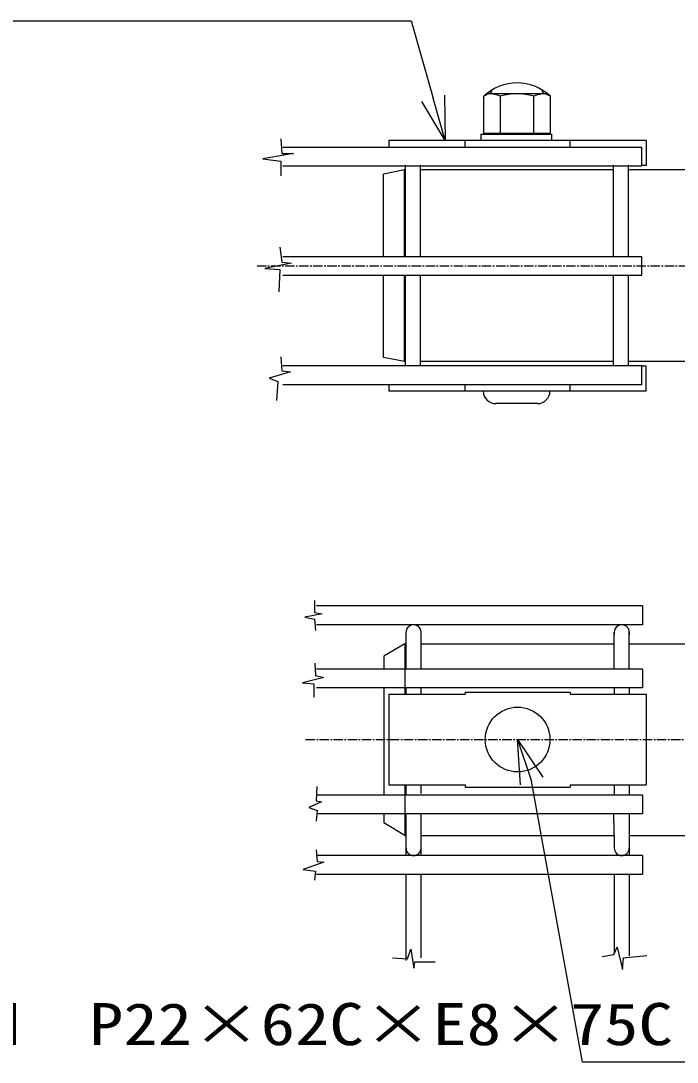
# Model space of a CAD drawing. Units: millimetres, scale not verified. Extents: x -2970 to 2970, y -2100 to 2100.
# Drawn here: x 1144 to 1670, y 534 to 1367 of the extents above; entities that cross this region are included whole.
import ezdxf
from ezdxf.enums import TextEntityAlignment as Align

# ---------------------------------------------------------------- set-up
doc = ezdxf.new("R2010")
doc.units = ezdxf.units.MM
doc.header["$LTSCALE"] = 10
doc.linetypes.add('USER2', pattern=[1.125, 0.75, -0.125, 0.125, -0.125])
for name, color, linetype, lineweight in [('0-0_0', 7, 'Continuous', 25), ('0-1_1', 7, 'Continuous', 25), ('0-3_EXTCNT-L', 1, 'Continuous', 25), ('0-4_2', 7, 'Continuous', 25)]:
    doc.layers.add(name, color=color, linetype=linetype, lineweight=lineweight)
doc.styles.add('ＭＳ ゴシック', font='')
doc.styles.get('ＭＳ ゴシック').set_extended_font_data('MS Gothic')

# ---------------------------------------------------------------- blocks, each defined once
blk = doc.blocks.new('_Open30')
at = {"layer": '0-0_0', "color": 4}
blk.add_line((0, 0), (-10, 0), dxfattribs=at)
blk.add_lwpolyline([(-10, 2.679), (0, 0), (-10, -2.679)], dxfattribs=at)

msp = doc.modelspace()

# ---------------------------------------------------------------- linework, layer by layer
at = {"layer": '0-0_0'}
for p, q in [((1644.92, 1271.47), (1438.92, 1271.47)), ((1438.92, 1271.47), (1438.92, 1265.99)), ((1499.92, 1265.99), (1499.92, 1271.47)), ((1569.04, 1271.47), (1512.37, 1271.47)), ((1583.92, 1265.99), (1583.92, 1271.47)), ((1644.92, 1271.47), (1644.92, 1251.47)), ((1644.92, 1251.47), (1641.94, 1251.47)), ((1451.95, 1094.49), (1451.29, 1094.49)), ((1644.91, 1090.83), (1641.94, 1090.83)), ((1644.91, 1070.83), (1644.91, 1090.83)), ((1438.91, 1076.32), (1438.91, 1070.83)), ((1499.92, 1070.83), (1499.92, 1076.32)), ((1583.91, 1070.83), (1583.91, 1076.32)), ((1644.91, 1070.83), (1438.91, 1070.83)), ((1567.78, 1070.83), (1514.45, 1070.83)), ((1557.83, 1060.9), (1524.4, 1060.9)), ((1619.27, 848.62), (1619.27, 878.04)), ((1631.27, 848.62), (1631.27, 878.04)), ((1451.61, 868.89), (1434.95, 858.89)), ((1451.61, 868.89), (1451.61, 828.53)), ((1438.91, 828.53), (1438.9, 755.93)), ((1438.91, 828.53), (1438.9, 755.93)), ((1438.91, 828.53), (1499.91, 828.53)), ((1438.91, 828.53), (1499.91, 828.53)), ((1499.92, 830.23), (1499.91, 828.53)), ((1499.92, 830.23), (1499.91, 828.53)), ((1499.92, 830.23), (1583.92, 830.23)), ((1499.92, 830.23), (1583.92, 830.23)), ((1583.92, 830.23), (1583.91, 828.53)), ((1583.92, 830.23), (1583.91, 828.53)), ((1583.91, 828.53), (1644.91, 828.53)), ((1583.91, 828.53), (1644.91, 828.53)), ((1644.91, 828.53), (1644.9, 755.93)), ((1644.91, 828.53), (1644.9, 755.93)), ((1438.9, 755.93), (1499.9, 755.93)), ((1438.9, 755.93), (1499.9, 755.93)), ((1451.61, 755.93), (1451.61, 715.56)), ((1499.9, 755.93), (1499.9, 754.23)), ((1499.9, 755.93), (1499.9, 754.23)), ((1499.9, 754.23), (1583.9, 754.23)), ((1499.9, 754.23), (1583.9, 754.23)), ((1583.9, 755.93), (1644.9, 755.93)), ((1583.9, 755.93), (1644.9, 755.93)), ((1583.9, 755.93), (1583.9, 754.23)), ((1583.9, 755.93), (1583.9, 754.23)), ((1451.61, 715.56), (1434.95, 725.56)), ((1451.61, 715.56), (1452.61, 715.56)), ((1464.61, 715.56), (1619.15, 715.56)), ((1631.27, 715.56), (1706.94, 715.56))]:
    msp.add_line(p, q, dxfattribs=at)
msp.add_circle((1541.91, 792.23), 25.89, dxfattribs=at)
for centre, radius, start, end in [((1541.46, 1278.82), 38.59, 46.28845, 133.71123), ((1524.4, 1070.86), 9.95, 180.14714, 269.99984), ((1557.83, 1070.86), 9.95, 269.99984, 359.85295)]:
    msp.add_arc(centre, radius, start, end, dxfattribs=at)
at = {"layer": '0-1_1'}
for p, q in [((1512.37, 1276.47), (1512.37, 1271.47)), ((1512.37, 1276.47), (1569.04, 1276.47)), ((1569.04, 1276.47), (1569.04, 1271.47)), ((1354.06, 1265.99), (1641.29, 1265.99)), ((1641.29, 1250.99), (1641.29, 1265.99)), ((1354.06, 1250.99), (1641.29, 1250.99)), ((1451.95, 1251.58), (1451.95, 1178.65)), ((1463.95, 1251.58), (1463.95, 1178.65)), ((1618.62, 1178.65), (1618.62, 1251.58)), ((1630.62, 1178.65), (1630.62, 1251.58)), ((1451.29, 1247.82), (1434.62, 1244.49)), ((1434.62, 1178.65), (1434.62, 1244.49)), ((1451.29, 1178.65), (1451.29, 1247.82)), ((1618.62, 1247.82), (1463.95, 1247.82)), ((1730.07, 1247.82), (1630.62, 1247.82)), ((1354.06, 1178.65), (1641.29, 1178.65)), ((1641.29, 1163.65), (1641.29, 1178.65)), ((1354.06, 1163.65), (1641.29, 1163.65)), ((1434.62, 1097.82), (1434.62, 1163.65)), ((1451.29, 1094.49), (1451.29, 1163.65)), ((1451.95, 1163.65), (1451.95, 1091.32)), ((1463.95, 1163.65), (1463.95, 1096.95)), ((1618.62, 1094.77), (1618.62, 1163.65)), ((1630.62, 1097.09), (1630.62, 1163.65)), ((1354.06, 1091.32), (1641.29, 1091.32)), ((1451.29, 1094.49), (1434.62, 1097.82)), ((1463.95, 1096.95), (1463.95, 1091.32)), ((1618.62, 1094.49), (1463.95, 1094.49)), ((1618.62, 1091.32), (1618.62, 1094.77)), ((1630.62, 1091.32), (1630.62, 1097.09)), ((1719.43, 1094.49), (1630.62, 1094.49)), ((1641.29, 1076.32), (1641.29, 1091.32)), ((1354.06, 1076.32), (1641.29, 1076.32)), ((1641.94, 899.04), (1381, 899.04)), ((1641.94, 899.04), (1641.94, 884.04)), ((1641.94, 884.04), (1381, 884.04)), ((1452.61, 848.62), (1452.61, 878.04)), ((1452.61, 875.93), (1452.61, 878.04)), ((1464.61, 848.62), (1464.61, 878.05)), ((1464.61, 876.02), (1464.61, 878.04)), ((1619.27, 878.04), (1619.27, 876.02)), ((1631.27, 878.04), (1631.27, 875.93)), ((1451.61, 868.89), (1452.61, 868.89)), ((1464.61, 868.89), (1619.27, 868.89)), ((1631.27, 868.89), (1706.94, 868.89)), ((1434.95, 858.89), (1434.95, 848.62)), ((1452.61, 848.62), (1452.61, 849.59)), ((1464.61, 848.62), (1381, 848.62)), ((1641.94, 848.62), (1464.61, 848.62)), ((1641.94, 848.62), (1641.94, 833.62)), ((1641.94, 833.62), (1381, 833.62)), ((1434.95, 833.62), (1434.95, 747.79)), ((1452.61, 828.53), (1452.61, 833.62)), ((1464.61, 828.53), (1464.61, 833.62)), ((1619.27, 833.62), (1619.27, 828.53)), ((1631.27, 833.62), (1631.27, 828.53)), ((1452.61, 747.79), (1452.61, 755.93)), ((1464.61, 749.02), (1464.61, 755.93)), ((1619.27, 755.93), (1619.27, 747.79)), ((1631.27, 755.93), (1631.27, 747.79)), ((1641.94, 747.79), (1381, 747.79)), ((1434.95, 748.06), (1434.95, 747.79)), ((1641.94, 747.79), (1641.94, 732.79)), ((1641.94, 732.79), (1381, 732.79)), ((1434.95, 732.79), (1434.95, 725.56)), ((1452.61, 699.42), (1452.61, 732.79)), ((1464.61, 699.42), (1464.61, 732.79)), ((1619.03, 725.56), (1619.03, 732.79)), ((1619.03, 725.56), (1619.27, 705.41)), ((1631.27, 732.79), (1631.27, 699.41)), ((1641.94, 699.42), (1381, 699.42)), ((1641.94, 699.41), (1641.94, 684.42)), ((1641.94, 684.41), (1381, 684.41)), ((1452.61, 615.55), (1452.61, 684.41)), ((1464.61, 617.64), (1464.61, 684.41)), ((1619.27, 684.41), (1619.27, 621.39)), ((1631.27, 684.41), (1631.27, 619.3))]:
    msp.add_line(p, q, dxfattribs=at)
at = {"layer": '0-1_1', "color": 4}
for p, q in [((1352.44, 1272.8), (1353.29, 1260.89)), ((1362.65, 1260.89), (1337.97, 1256.63)), ((1353.29, 1260.89), (1362.65, 1260.89)), ((1351.59, 1185.98), (1353.29, 1174.07)), ((1352.44, 1098.31), (1353.29, 1087.25)), ((1360.1, 1086.4), (1343.08, 1081.29)), ((1353.29, 1087.25), (1360.1, 1086.4)), ((1379.23, 903.38), (1379.23, 893.85)), ((1379.23, 893.85), (1385.43, 892.9)), ((1379.23, 888.61), (1380.18, 879.55)), ((1369.7, 837.6), (1378.75, 836.65)), ((1378.75, 836.65), (1378.75, 826.16)), ((1452.61, 747.79), (1452.61, 748.06)), ((1464.61, 747.79), (1464.61, 748.06)), ((1619.27, 748.06), (1619.27, 747.79)), ((1631.27, 748.06), (1631.27, 747.79)), ((1381.61, 735.59), (1380.66, 727.01)), ((1380.66, 704.13), (1381.61, 694.6)), ((1381.61, 694.6), (1386.86, 694.12)), ((1380.18, 686.97), (1379.23, 679.82)), ((1441.86, 617.75), (1453.78, 616.9)), ((1453.78, 616.9), (1456.34, 624.56)), ((1456.34, 624.56), (1458.89, 609.24)), ((1625.72, 608.39), (1626.57, 617.75)), ((1626.57, 617.75), (1645.3, 619.45)), ((1458.89, 609.24), (1459.74, 614.35)), ((1459.74, 614.35), (1475.91, 614.35))]:
    msp.add_line(p, q, dxfattribs=at)
at = {"layer": '0-1_1', "color": 4, "linetype": 'USER2'}
for p, q in [((1333.36, 1171.15), (2228.51, 1171.15)), ((1372.15, 792.23), (2218.32, 792.23))]:
    msp.add_line(p, q, dxfattribs=at)
at = {"layer": '0-1_1', "color": 4}
for points in [[(1337.97, 1256.63), (1352.44, 1254.93), (1352.44, 1243.01)], [(1353.29, 1174.07), (1360.95, 1173.22), (1339.67, 1168.96)], [(1339.67, 1168.96), (1351.59, 1168.11), (1350.74, 1150.23)], [(1343.08, 1081.29), (1349.89, 1078.73), (1349.04, 1063.41)], [(1385.43, 892.9), (1371.6, 890.04), (1379.23, 888.61)], [(1379.71, 853.33), (1380.18, 843.32), (1386.86, 841.89), (1369.7, 837.6)], [(1381.14, 754.66), (1380.66, 743.22), (1384.95, 742.27)], [(1384.95, 742.27), (1374.94, 737.98), (1381.61, 735.59)], [(1386.86, 694.12), (1370.17, 688.4), (1380.18, 686.97)], [(1609.55, 618.6), (1618.91, 620.31), (1621.46, 626.26), (1625.72, 608.39)]]:
    msp.add_lwpolyline(points, dxfattribs=at)
at = {"layer": '0-1_1'}
for centre, radius, start, end in [((1518.34, 1312.11), 3.33, 269.99984, 351.77771), ((1564.53, 1312.11), 3.33, 188.21078, 269.9999), ((1458.61, 878.04), 6, 90, 179.99992), ((1458.61, 878.04), 6, 0, 90), ((1625.27, 878.04), 6, 90, 179.99992), ((1625.27, 878.04), 6, 0, 90), ((1458.61, 705.41), 6, 179.99992, 270), ((1458.61, 705.42), 6, 270, 0), ((1625.27, 705.41), 6, 179.99992, 270), ((1625.27, 705.41), 6, 270, 0)]:
    msp.add_arc(centre, radius, start, end, dxfattribs=at)
at = {"layer": '0-3_EXTCNT-L', "color": 4}
for points in [[(945.98, 1367.08), (1456.65, 1367.08), (1474.25, 1305.14)], [(2369.5, 534.17), (1593.72, 534.17), (1553.07, 759.05)]]:
    msp.add_lwpolyline(points, dxfattribs=at)
at = {"layer": '0-4_2'}
for p, q in [((1518.49, 1308.78), (1514.92, 1306.72)), ((1564.55, 1308.78), (1518.36, 1308.78)), ((1564.55, 1308.78), (1568.12, 1306.71)), ((1514.79, 1276.84), (1514.79, 1306.72)), ((1528.12, 1276.84), (1528.12, 1306.72)), ((1554.79, 1276.84), (1554.79, 1306.71)), ((1568.12, 1276.84), (1568.12, 1306.71)), ((1568.12, 1276.84), (1514.79, 1276.84))]:
    msp.add_line(p, q, dxfattribs=at)
for centre, radius, start, end in [((1518.36, 1284.67), 24.11, 66.12571, 90.00011), ((1541.44, 1264.72), 44.06, 72.36196, 107.59179), ((1564.55, 1284.67), 24.11, 89.99984, 113.89236)]:
    msp.add_arc(centre, radius, start, end, dxfattribs=at)

# ---------------------------------------------------------------- block references
at = {"layer": '0-3_EXTCNT-L', "xscale": 3.5, "yscale": 3.5}
for p, rotation in [((1483.81, 1271.47), 285.85654), ((1541.91, 792.23), 108.59372)]:
    msp.add_blockref('_Open30', p, dxfattribs=dict(at, rotation=rotation))

# ---------------------------------------------------------------- texts
at = {"layer": '0-3_EXTCNT-L', "color": 4, "style": 'ＭＳ ゴシック', "width": 1.2}
msp.add_text('パネル金具B.N\u3000P22×62C×E8×75C', height=33.67, dxfattribs=at).set_placement((785.72, 537.69), align=Align.BOTTOM_LEFT)

doc.saveas('drawing.dxf')
